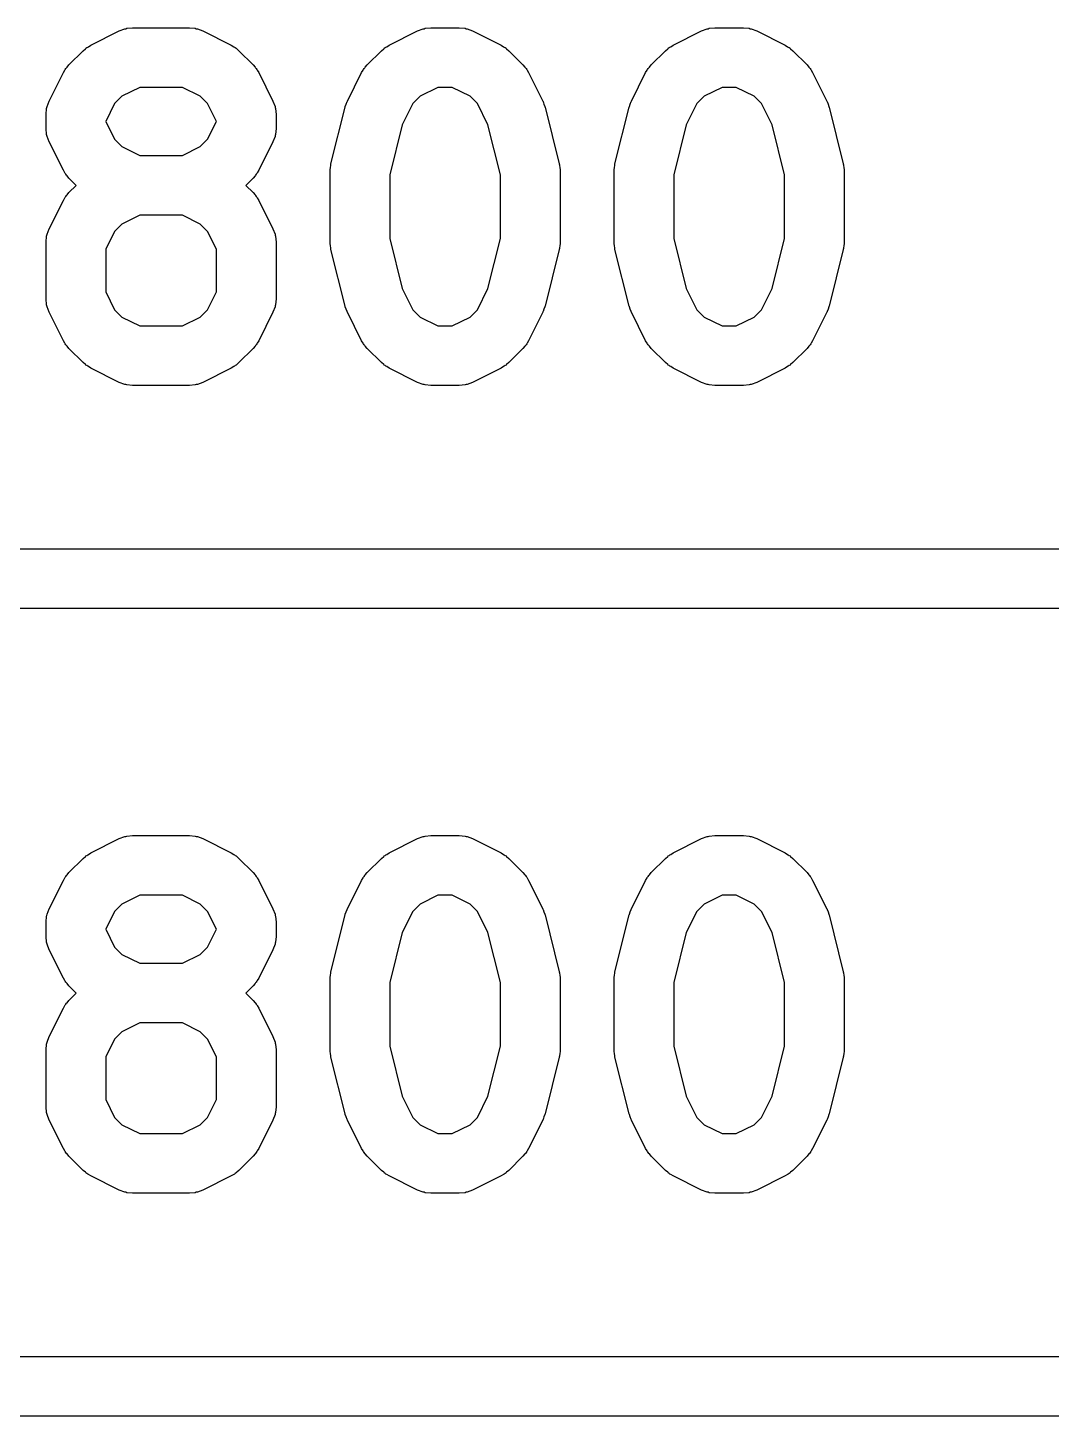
# Model space of a CAD drawing. Extents: x -4.37 to -2.89, y 5.38 to 7.37.
# Drawn here: x -3.8506 to -3.648, y 7.0941 to 7.3691 of the extents above; entities that cross this region are included whole.
import ezdxf

# ---------------------------------------------------------------- set-up
doc = ezdxf.new("R2010")
doc.units = 0
doc.header["$MEASUREMENT"] = 0
doc.layers.add('BLACK', color=7, linetype='CONTINUOUS')

msp = doc.modelspace()

# ---------------------------------------------------------------- linework, layer by layer
at = {"layer": 'BLACK', "linetype": 'CONTINUOUS'}
for p, q in [((-3.8381, 7.36569), (-3.83248, 7.3685)), ((-3.83248, 7.3685), (-3.8314, 7.36891)), ((-3.8314, 7.36891), (-3.83119, 7.36893)), ((-3.83119, 7.36893), (-3.83099, 7.36901)), ((-3.83099, 7.36901), (-3.82984, 7.36912)), ((-3.82984, 7.36912), (-3.81859, 7.36912)), ((-3.81859, 7.36912), (-3.81744, 7.36901)), ((-3.81744, 7.36901), (-3.81724, 7.36893)), ((-3.81724, 7.36893), (-3.81703, 7.36891)), ((-3.81703, 7.36891), (-3.81595, 7.3685)), ((-3.81595, 7.3685), (-3.81032, 7.36569)), ((-3.77905, 7.36569), (-3.77342, 7.3685)), ((-3.77342, 7.3685), (-3.77234, 7.36891)), ((-3.77234, 7.36891), (-3.77213, 7.36893)), ((-3.77213, 7.36893), (-3.77193, 7.36901)), ((-3.77193, 7.36901), (-3.77078, 7.36912)), ((-3.77078, 7.36912), (-3.76516, 7.36912)), ((-3.76516, 7.36912), (-3.76401, 7.36901)), ((-3.76401, 7.36901), (-3.76381, 7.36893)), ((-3.76381, 7.36893), (-3.7636, 7.36891)), ((-3.7636, 7.36891), (-3.76252, 7.3685)), ((-3.76252, 7.3685), (-3.75689, 7.36569)), ((-3.7228, 7.36569), (-3.71718, 7.3685)), ((-3.71718, 7.3685), (-3.7161, 7.36891)), ((-3.7161, 7.36891), (-3.71589, 7.36893)), ((-3.71589, 7.36893), (-3.71569, 7.36901)), ((-3.71569, 7.36901), (-3.71454, 7.36912)), ((-3.71454, 7.36912), (-3.70891, 7.36912)), ((-3.70891, 7.36912), (-3.70776, 7.36901)), ((-3.70776, 7.36901), (-3.70757, 7.36893)), ((-3.70757, 7.36893), (-3.70735, 7.36891)), ((-3.70735, 7.36891), (-3.70627, 7.3685)), ((-3.70627, 7.3685), (-3.70065, 7.36569)), ((-3.8389, 7.36518), (-3.83874, 7.36531)), ((-3.83874, 7.36531), (-3.8386, 7.36537)), ((-3.8386, 7.36537), (-3.8381, 7.36569)), ((-3.81032, 7.36569), (-3.80983, 7.36537)), ((-3.80983, 7.36537), (-3.80968, 7.36531)), ((-3.80968, 7.36531), (-3.80952, 7.36518)), ((-3.77985, 7.36518), (-3.77969, 7.36531)), ((-3.77969, 7.36531), (-3.77954, 7.36537)), ((-3.77954, 7.36537), (-3.77905, 7.36569)), ((-3.75689, 7.36569), (-3.7564, 7.36537)), ((-3.7564, 7.36537), (-3.75625, 7.36531)), ((-3.75625, 7.36531), (-3.75609, 7.36518)), ((-3.72361, 7.36518), (-3.72344, 7.36531)), ((-3.72344, 7.36531), (-3.7233, 7.36537)), ((-3.7233, 7.36537), (-3.7228, 7.36569)), ((-3.70065, 7.36569), (-3.70015, 7.36537)), ((-3.70015, 7.36537), (-3.70001, 7.36531)), ((-3.70001, 7.36531), (-3.69985, 7.36518)), ((-3.84245, 7.36177), (-3.83964, 7.36458)), ((-3.83964, 7.36458), (-3.83918, 7.36495)), ((-3.83918, 7.36495), (-3.83908, 7.36507)), ((-3.83908, 7.36507), (-3.8389, 7.36518)), ((-3.80952, 7.36518), (-3.80934, 7.36507)), ((-3.80934, 7.36507), (-3.80924, 7.36495)), ((-3.80924, 7.36495), (-3.80879, 7.36458)), ((-3.80879, 7.36458), (-3.80598, 7.36177)), ((-3.78339, 7.36177), (-3.78058, 7.36458)), ((-3.78058, 7.36458), (-3.78013, 7.36495)), ((-3.78013, 7.36495), (-3.78003, 7.36507)), ((-3.78003, 7.36507), (-3.77985, 7.36518)), ((-3.75609, 7.36518), (-3.75591, 7.36507)), ((-3.75591, 7.36507), (-3.75581, 7.36495)), ((-3.75581, 7.36495), (-3.75536, 7.36458)), ((-3.75536, 7.36458), (-3.75255, 7.36177)), ((-3.72715, 7.36177), (-3.72434, 7.36458)), ((-3.72434, 7.36458), (-3.72389, 7.36495)), ((-3.72389, 7.36495), (-3.72378, 7.36507)), ((-3.72378, 7.36507), (-3.72361, 7.36518)), ((-3.69985, 7.36518), (-3.69967, 7.36507)), ((-3.69967, 7.36507), (-3.69957, 7.36495)), ((-3.69957, 7.36495), (-3.69911, 7.36458)), ((-3.69911, 7.36458), (-3.6963, 7.36177)), ((-3.84637, 7.35461), (-3.84356, 7.36023)), ((-3.84356, 7.36023), (-3.84324, 7.36073)), ((-3.84324, 7.36073), (-3.84318, 7.36087)), ((-3.84318, 7.36087), (-3.84305, 7.36103)), ((-3.84305, 7.36103), (-3.84294, 7.36121)), ((-3.84294, 7.36121), (-3.84282, 7.36131)), ((-3.84282, 7.36131), (-3.84245, 7.36177)), ((-3.80598, 7.36177), (-3.8056, 7.36131)), ((-3.8056, 7.36131), (-3.80549, 7.36121)), ((-3.80549, 7.36121), (-3.80537, 7.36103)), ((-3.80537, 7.36103), (-3.80524, 7.36087)), ((-3.80524, 7.36087), (-3.80518, 7.36073)), ((-3.80518, 7.36073), (-3.80487, 7.36023)), ((-3.80487, 7.36023), (-3.80206, 7.35461)), ((-3.78731, 7.35461), (-3.7845, 7.36023)), ((-3.7845, 7.36023), (-3.78419, 7.36073)), ((-3.78419, 7.36073), (-3.78413, 7.36087)), ((-3.78413, 7.36087), (-3.784, 7.36103)), ((-3.784, 7.36103), (-3.78388, 7.36121)), ((-3.78388, 7.36121), (-3.78377, 7.36131)), ((-3.78377, 7.36131), (-3.78339, 7.36177)), ((-3.75255, 7.36177), (-3.75217, 7.36131)), ((-3.75217, 7.36131), (-3.75206, 7.36121)), ((-3.75206, 7.36121), (-3.75194, 7.36103)), ((-3.75194, 7.36103), (-3.75181, 7.36087)), ((-3.75181, 7.36087), (-3.75175, 7.36073)), ((-3.75175, 7.36073), (-3.75144, 7.36023)), ((-3.75144, 7.36023), (-3.74863, 7.35461)), ((-3.73107, 7.35461), (-3.72826, 7.36023)), ((-3.72826, 7.36023), (-3.72795, 7.36073)), ((-3.72795, 7.36073), (-3.72789, 7.36087)), ((-3.72789, 7.36087), (-3.72775, 7.36103)), ((-3.72775, 7.36103), (-3.72764, 7.36121)), ((-3.72764, 7.36121), (-3.72752, 7.36131)), ((-3.72752, 7.36131), (-3.72715, 7.36177)), ((-3.6963, 7.36177), (-3.69593, 7.36131)), ((-3.69593, 7.36131), (-3.69581, 7.36121)), ((-3.69581, 7.36121), (-3.6957, 7.36103)), ((-3.6957, 7.36103), (-3.69557, 7.36087)), ((-3.69557, 7.36087), (-3.69551, 7.36073)), ((-3.69551, 7.36073), (-3.6952, 7.36023)), ((-3.6952, 7.36023), (-3.69238, 7.35461)), ((-3.82844, 7.35731), (-3.83196, 7.35555)), ((-3.81998, 7.35731), (-3.82844, 7.35731)), ((-3.81646, 7.35555), (-3.81998, 7.35731)), ((-3.76939, 7.35731), (-3.77291, 7.35555)), ((-3.76655, 7.35731), (-3.76939, 7.35731)), ((-3.76303, 7.35555), (-3.76655, 7.35731)), ((-3.71314, 7.35731), (-3.71666, 7.35555)), ((-3.71031, 7.35731), (-3.71314, 7.35731)), ((-3.70679, 7.35555), (-3.71031, 7.35731)), ((-3.84678, 7.35353), (-3.84637, 7.35461)), ((-3.83196, 7.35555), (-3.83342, 7.35409)), ((-3.81501, 7.35409), (-3.81646, 7.35555)), ((-3.80206, 7.35461), (-3.80164, 7.35353)), ((-3.78754, 7.35401), (-3.78737, 7.35449)), ((-3.78737, 7.35449), (-3.78734, 7.35452)), ((-3.78734, 7.35452), (-3.78731, 7.35461)), ((-3.77291, 7.35555), (-3.77436, 7.35409)), ((-3.76157, 7.35409), (-3.76303, 7.35555)), ((-3.74863, 7.35461), (-3.74859, 7.35452)), ((-3.74859, 7.35452), (-3.74857, 7.35449)), ((-3.74857, 7.35449), (-3.7484, 7.35401)), ((-3.7313, 7.35401), (-3.73113, 7.35449)), ((-3.73113, 7.35449), (-3.7311, 7.35452)), ((-3.7311, 7.35452), (-3.73107, 7.35461)), ((-3.71666, 7.35555), (-3.71812, 7.35409)), ((-3.70533, 7.35409), (-3.70679, 7.35555)), ((-3.69238, 7.35461), (-3.69235, 7.35452)), ((-3.69235, 7.35452), (-3.69233, 7.35449)), ((-3.69233, 7.35449), (-3.69215, 7.35401)), ((-3.84699, 7.35197), (-3.84688, 7.35312)), ((-3.84699, 7.34915), (-3.84699, 7.35197)), ((-3.84688, 7.35312), (-3.8468, 7.35331)), ((-3.8468, 7.35331), (-3.84678, 7.35353)), ((-3.83342, 7.35409), (-3.83518, 7.35057)), ((-3.81325, 7.35057), (-3.81501, 7.35409)), ((-3.80164, 7.35353), (-3.80163, 7.35331)), ((-3.80163, 7.35331), (-3.80155, 7.35312)), ((-3.80155, 7.35312), (-3.80143, 7.35197)), ((-3.80143, 7.35197), (-3.80143, 7.34915)), ((-3.79057, 7.34215), (-3.78776, 7.3534)), ((-3.78776, 7.3534), (-3.78773, 7.35348)), ((-3.78773, 7.35353), (-3.78754, 7.35401)), ((-3.78773, 7.35348), (-3.78773, 7.35353)), ((-3.77436, 7.35409), (-3.77646, 7.34991)), ((-3.75948, 7.34991), (-3.76157, 7.35409)), ((-3.7484, 7.35401), (-3.74821, 7.35353)), ((-3.74821, 7.35353), (-3.74821, 7.35348)), ((-3.74821, 7.35348), (-3.74818, 7.3534)), ((-3.74818, 7.3534), (-3.74537, 7.34215)), ((-3.73433, 7.34215), (-3.73152, 7.3534)), ((-3.73152, 7.3534), (-3.73149, 7.35348)), ((-3.73149, 7.35348), (-3.73148, 7.35353)), ((-3.73148, 7.35353), (-3.7313, 7.35401)), ((-3.71812, 7.35409), (-3.72022, 7.34991)), ((-3.70324, 7.34991), (-3.70533, 7.35409)), ((-3.69215, 7.35401), (-3.69197, 7.35353)), ((-3.69197, 7.35353), (-3.69197, 7.35348)), ((-3.69197, 7.35348), (-3.69194, 7.3534)), ((-3.69194, 7.3534), (-3.68912, 7.34215)), ((-3.84688, 7.348), (-3.84699, 7.34915)), ((-3.83518, 7.35057), (-3.83518, 7.35055)), ((-3.83518, 7.35055), (-3.83342, 7.34703)), ((-3.81501, 7.34703), (-3.81325, 7.35055)), ((-3.81325, 7.35055), (-3.81325, 7.35057)), ((-3.80143, 7.34915), (-3.80155, 7.348)), ((-3.77646, 7.34991), (-3.77894, 7.33999)), ((-3.757, 7.33999), (-3.75948, 7.34991)), ((-3.72022, 7.34991), (-3.72269, 7.33999)), ((-3.70076, 7.33999), (-3.70324, 7.34991)), ((-3.8468, 7.34781), (-3.84688, 7.348)), ((-3.84678, 7.34759), (-3.8468, 7.34781)), ((-3.84637, 7.34651), (-3.84678, 7.34759)), ((-3.84356, 7.34089), (-3.84637, 7.34651)), ((-3.83342, 7.34703), (-3.83196, 7.34557)), ((-3.81646, 7.34557), (-3.81501, 7.34703)), ((-3.80206, 7.34651), (-3.80487, 7.34089)), ((-3.80164, 7.34759), (-3.80206, 7.34651)), ((-3.80163, 7.34781), (-3.80164, 7.34759)), ((-3.80155, 7.348), (-3.80163, 7.34781)), ((-3.83196, 7.34557), (-3.82844, 7.34381)), ((-3.82844, 7.34381), (-3.81998, 7.34381)), ((-3.81998, 7.34381), (-3.81646, 7.34557)), ((-3.84324, 7.34039), (-3.84356, 7.34089)), ((-3.80487, 7.34089), (-3.80518, 7.34039)), ((-3.79075, 7.34072), (-3.79073, 7.34092)), ((-3.79075, 7.32666), (-3.79075, 7.34072)), ((-3.79074, 7.34101), (-3.79068, 7.34144)), ((-3.79073, 7.34092), (-3.79074, 7.34101)), ((-3.79068, 7.34144), (-3.79063, 7.34187)), ((-3.79063, 7.34187), (-3.7906, 7.34195)), ((-3.7906, 7.34195), (-3.79057, 7.34215)), ((-3.74537, 7.34215), (-3.74534, 7.34195)), ((-3.74534, 7.34195), (-3.7453, 7.34187)), ((-3.7453, 7.34187), (-3.74526, 7.34144)), ((-3.74526, 7.34144), (-3.7452, 7.34101)), ((-3.7452, 7.34101), (-3.74521, 7.34092)), ((-3.74521, 7.34092), (-3.74519, 7.34072)), ((-3.74519, 7.34072), (-3.74519, 7.32666)), ((-3.73451, 7.34072), (-3.73449, 7.34092)), ((-3.73451, 7.32666), (-3.73451, 7.34072)), ((-3.7345, 7.34101), (-3.73443, 7.34144)), ((-3.73449, 7.34092), (-3.7345, 7.34101)), ((-3.73443, 7.34144), (-3.73439, 7.34187)), ((-3.73439, 7.34187), (-3.73436, 7.34195)), ((-3.73436, 7.34195), (-3.73433, 7.34215)), ((-3.68912, 7.34215), (-3.6891, 7.34195)), ((-3.6891, 7.34195), (-3.68906, 7.34187)), ((-3.68906, 7.34187), (-3.68902, 7.34144)), ((-3.68902, 7.34144), (-3.68896, 7.34101)), ((-3.68896, 7.34101), (-3.68897, 7.34092)), ((-3.68897, 7.34092), (-3.68895, 7.34072)), ((-3.68895, 7.34072), (-3.68895, 7.32666)), ((-3.84318, 7.34025), (-3.84324, 7.34039)), ((-3.84305, 7.34009), (-3.84318, 7.34025)), ((-3.84294, 7.33991), (-3.84305, 7.34009)), ((-3.84282, 7.33981), (-3.84294, 7.33991)), ((-3.84245, 7.33935), (-3.84282, 7.33981)), ((-3.841, 7.33791), (-3.84245, 7.33935)), ((-3.84245, 7.33646), (-3.841, 7.33791)), ((-3.80598, 7.33935), (-3.80742, 7.33791)), ((-3.80742, 7.33791), (-3.80598, 7.33646)), ((-3.8056, 7.33981), (-3.80598, 7.33935)), ((-3.80549, 7.33991), (-3.8056, 7.33981)), ((-3.80537, 7.34009), (-3.80549, 7.33991)), ((-3.80524, 7.34025), (-3.80537, 7.34009)), ((-3.80518, 7.34039), (-3.80524, 7.34025)), ((-3.77894, 7.33999), (-3.77894, 7.32738)), ((-3.757, 7.32738), (-3.757, 7.33999)), ((-3.72269, 7.33999), (-3.72269, 7.32738)), ((-3.70076, 7.32738), (-3.70076, 7.33999)), ((-3.84356, 7.33492), (-3.84324, 7.33542)), ((-3.84324, 7.33542), (-3.84318, 7.33556)), ((-3.84318, 7.33556), (-3.84305, 7.33572)), ((-3.84305, 7.33572), (-3.84294, 7.3359)), ((-3.84294, 7.3359), (-3.84282, 7.336)), ((-3.84282, 7.336), (-3.84245, 7.33646)), ((-3.80598, 7.33646), (-3.8056, 7.336)), ((-3.8056, 7.336), (-3.80549, 7.3359)), ((-3.80549, 7.3359), (-3.80537, 7.33573)), ((-3.80537, 7.33573), (-3.80524, 7.33556)), ((-3.80524, 7.33556), (-3.80518, 7.33542)), ((-3.80518, 7.33542), (-3.80487, 7.33492)), ((-3.84637, 7.3293), (-3.84356, 7.33492)), ((-3.80487, 7.33492), (-3.80206, 7.3293)), ((-3.83196, 7.33024), (-3.83342, 7.32878)), ((-3.82844, 7.332), (-3.83196, 7.33024)), ((-3.81998, 7.332), (-3.82844, 7.332)), ((-3.81646, 7.33024), (-3.81998, 7.332)), ((-3.81501, 7.32878), (-3.81646, 7.33024)), ((-3.84699, 7.32666), (-3.84688, 7.32781)), ((-3.84688, 7.32781), (-3.8468, 7.32801)), ((-3.8468, 7.32801), (-3.84678, 7.32822)), ((-3.84678, 7.32822), (-3.84637, 7.3293)), ((-3.83342, 7.32878), (-3.83518, 7.32526)), ((-3.81325, 7.32526), (-3.81501, 7.32878)), ((-3.80206, 7.3293), (-3.80164, 7.32822)), ((-3.80164, 7.32822), (-3.80163, 7.32801)), ((-3.80163, 7.32801), (-3.80155, 7.32781)), ((-3.80155, 7.32781), (-3.80143, 7.32666)), ((-3.77894, 7.32738), (-3.77646, 7.31747)), ((-3.75948, 7.31747), (-3.757, 7.32738)), ((-3.72269, 7.32738), (-3.72022, 7.31747)), ((-3.70324, 7.31747), (-3.70076, 7.32738)), ((-3.84699, 7.31541), (-3.84699, 7.32666)), ((-3.83518, 7.32526), (-3.83518, 7.3168)), ((-3.81325, 7.3168), (-3.81325, 7.32526)), ((-3.80143, 7.32666), (-3.80143, 7.31541)), ((-3.79073, 7.32646), (-3.79075, 7.32666)), ((-3.79074, 7.32637), (-3.79073, 7.32646)), ((-3.79068, 7.32594), (-3.79074, 7.32637)), ((-3.79063, 7.32551), (-3.79068, 7.32594)), ((-3.7906, 7.32542), (-3.79063, 7.32551)), ((-3.79057, 7.32523), (-3.7906, 7.32542)), ((-3.78776, 7.31398), (-3.79057, 7.32523)), ((-3.74537, 7.32523), (-3.74818, 7.31398)), ((-3.74534, 7.32542), (-3.74537, 7.32523)), ((-3.7453, 7.32551), (-3.74534, 7.32542)), ((-3.74526, 7.32594), (-3.7453, 7.32551)), ((-3.7452, 7.32637), (-3.74526, 7.32594)), ((-3.74519, 7.32666), (-3.74521, 7.32646)), ((-3.74521, 7.32646), (-3.7452, 7.32637)), ((-3.73449, 7.32646), (-3.73451, 7.32666)), ((-3.7345, 7.32637), (-3.73449, 7.32646)), ((-3.73443, 7.32594), (-3.7345, 7.32637)), ((-3.73439, 7.32551), (-3.73443, 7.32594)), ((-3.73436, 7.32542), (-3.73439, 7.32551)), ((-3.73433, 7.32523), (-3.73436, 7.32542)), ((-3.73152, 7.31398), (-3.73433, 7.32523)), ((-3.68912, 7.32523), (-3.69194, 7.31398)), ((-3.6891, 7.32542), (-3.68912, 7.32523)), ((-3.68906, 7.32551), (-3.6891, 7.32542)), ((-3.68902, 7.32594), (-3.68906, 7.32551)), ((-3.68896, 7.32637), (-3.68902, 7.32594)), ((-3.68895, 7.32666), (-3.68897, 7.32646)), ((-3.68897, 7.32646), (-3.68896, 7.32637)), ((-3.83518, 7.3168), (-3.83342, 7.31328)), ((-3.81501, 7.31328), (-3.81325, 7.3168)), ((-3.77646, 7.31747), (-3.77436, 7.31328)), ((-3.76157, 7.31328), (-3.75948, 7.31747)), ((-3.72022, 7.31747), (-3.71812, 7.31328)), ((-3.70533, 7.31328), (-3.70324, 7.31747)), ((-3.84688, 7.31426), (-3.84699, 7.31541)), ((-3.8468, 7.31406), (-3.84688, 7.31426)), ((-3.84678, 7.31385), (-3.8468, 7.31406)), ((-3.84637, 7.31277), (-3.84678, 7.31385)), ((-3.83342, 7.31328), (-3.83196, 7.31183)), ((-3.81646, 7.31183), (-3.81501, 7.31328)), ((-3.80164, 7.31385), (-3.80206, 7.31277)), ((-3.80163, 7.31406), (-3.80164, 7.31385)), ((-3.80155, 7.31426), (-3.80163, 7.31406)), ((-3.80143, 7.31541), (-3.80155, 7.31426)), ((-3.78773, 7.31389), (-3.78776, 7.31398)), ((-3.78773, 7.31385), (-3.78773, 7.31389)), ((-3.78754, 7.31337), (-3.78773, 7.31385)), ((-3.78737, 7.31289), (-3.78754, 7.31337)), ((-3.77436, 7.31328), (-3.77291, 7.31183)), ((-3.76303, 7.31183), (-3.76157, 7.31328)), ((-3.7484, 7.31337), (-3.74857, 7.31289)), ((-3.74821, 7.31385), (-3.7484, 7.31337)), ((-3.74818, 7.31398), (-3.74821, 7.31389)), ((-3.74821, 7.31389), (-3.74821, 7.31385)), ((-3.73149, 7.31389), (-3.73152, 7.31398)), ((-3.73148, 7.31385), (-3.73149, 7.31389)), ((-3.7313, 7.31337), (-3.73148, 7.31385)), ((-3.73113, 7.31289), (-3.7313, 7.31337)), ((-3.71812, 7.31328), (-3.71666, 7.31183)), ((-3.70679, 7.31183), (-3.70533, 7.31328)), ((-3.69215, 7.31337), (-3.69233, 7.31289)), ((-3.69197, 7.31385), (-3.69215, 7.31337)), ((-3.69194, 7.31398), (-3.69197, 7.31389)), ((-3.69197, 7.31389), (-3.69197, 7.31385)), ((-3.84356, 7.30714), (-3.84637, 7.31277)), ((-3.83196, 7.31183), (-3.82844, 7.31007)), ((-3.81998, 7.31007), (-3.81646, 7.31183)), ((-3.80206, 7.31277), (-3.80487, 7.30714)), ((-3.78734, 7.31285), (-3.78737, 7.31289)), ((-3.78731, 7.31277), (-3.78734, 7.31285)), ((-3.7845, 7.30714), (-3.78731, 7.31277)), ((-3.77291, 7.31183), (-3.76939, 7.31007)), ((-3.76655, 7.31007), (-3.76303, 7.31183)), ((-3.74863, 7.31277), (-3.75144, 7.30714)), ((-3.74859, 7.31285), (-3.74863, 7.31277)), ((-3.74857, 7.31289), (-3.74859, 7.31285)), ((-3.7311, 7.31285), (-3.73113, 7.31289)), ((-3.73107, 7.31277), (-3.7311, 7.31285)), ((-3.72826, 7.30714), (-3.73107, 7.31277)), ((-3.71666, 7.31183), (-3.71314, 7.31007)), ((-3.71031, 7.31007), (-3.70679, 7.31183)), ((-3.69238, 7.31277), (-3.6952, 7.30714)), ((-3.69235, 7.31285), (-3.69238, 7.31277)), ((-3.69233, 7.31289), (-3.69235, 7.31285)), ((-3.82844, 7.31007), (-3.81998, 7.31007)), ((-3.76939, 7.31007), (-3.76655, 7.31007)), ((-3.71314, 7.31007), (-3.71031, 7.31007)), ((-3.84324, 7.30665), (-3.84356, 7.30714)), ((-3.84318, 7.3065), (-3.84324, 7.30665)), ((-3.84305, 7.30634), (-3.84318, 7.3065)), ((-3.84294, 7.30616), (-3.84305, 7.30634)), ((-3.84282, 7.30606), (-3.84294, 7.30616)), ((-3.84245, 7.30561), (-3.84282, 7.30606)), ((-3.83964, 7.3028), (-3.84245, 7.30561)), ((-3.80598, 7.30561), (-3.80879, 7.3028)), ((-3.8056, 7.30606), (-3.80598, 7.30561)), ((-3.80549, 7.30616), (-3.8056, 7.30606)), ((-3.80537, 7.30634), (-3.80549, 7.30616)), ((-3.80524, 7.3065), (-3.80537, 7.30634)), ((-3.80518, 7.30665), (-3.80524, 7.3065)), ((-3.80487, 7.30714), (-3.80518, 7.30665)), ((-3.78419, 7.30665), (-3.7845, 7.30714)), ((-3.78413, 7.3065), (-3.78419, 7.30665)), ((-3.784, 7.30634), (-3.78413, 7.3065)), ((-3.78388, 7.30616), (-3.784, 7.30634)), ((-3.78377, 7.30606), (-3.78388, 7.30616)), ((-3.78339, 7.30561), (-3.78377, 7.30606)), ((-3.78058, 7.3028), (-3.78339, 7.30561)), ((-3.75255, 7.30561), (-3.75536, 7.3028)), ((-3.75217, 7.30606), (-3.75255, 7.30561)), ((-3.75206, 7.30616), (-3.75217, 7.30606)), ((-3.75194, 7.30634), (-3.75206, 7.30616)), ((-3.75181, 7.3065), (-3.75194, 7.30634)), ((-3.75175, 7.30665), (-3.75181, 7.3065)), ((-3.75144, 7.30714), (-3.75175, 7.30665)), ((-3.72795, 7.30665), (-3.72826, 7.30714)), ((-3.72789, 7.3065), (-3.72795, 7.30665)), ((-3.72775, 7.30634), (-3.72789, 7.3065)), ((-3.72764, 7.30616), (-3.72775, 7.30634)), ((-3.72752, 7.30606), (-3.72764, 7.30616)), ((-3.72715, 7.30561), (-3.72752, 7.30606)), ((-3.72434, 7.3028), (-3.72715, 7.30561)), ((-3.6963, 7.30561), (-3.69911, 7.3028)), ((-3.69593, 7.30606), (-3.6963, 7.30561)), ((-3.69581, 7.30616), (-3.69593, 7.30606)), ((-3.6957, 7.30634), (-3.69581, 7.30616)), ((-3.69557, 7.3065), (-3.6957, 7.30634)), ((-3.69551, 7.30665), (-3.69557, 7.3065)), ((-3.6952, 7.30714), (-3.69551, 7.30665)), ((-3.83918, 7.30242), (-3.83964, 7.3028)), ((-3.83908, 7.30231), (-3.83918, 7.30242)), ((-3.8389, 7.3022), (-3.83908, 7.30231)), ((-3.83874, 7.30206), (-3.8389, 7.3022)), ((-3.8386, 7.302), (-3.83874, 7.30206)), ((-3.8381, 7.30169), (-3.8386, 7.302)), ((-3.80983, 7.302), (-3.81032, 7.30169)), ((-3.80968, 7.30206), (-3.80983, 7.302)), ((-3.80952, 7.3022), (-3.80968, 7.30206)), ((-3.80934, 7.30231), (-3.80952, 7.3022)), ((-3.80924, 7.30242), (-3.80934, 7.30231)), ((-3.80879, 7.3028), (-3.80924, 7.30242)), ((-3.78013, 7.30242), (-3.78058, 7.3028)), ((-3.78003, 7.30231), (-3.78013, 7.30242)), ((-3.77985, 7.3022), (-3.78003, 7.30231)), ((-3.77969, 7.30206), (-3.77985, 7.3022)), ((-3.77954, 7.302), (-3.77969, 7.30206)), ((-3.77905, 7.30169), (-3.77954, 7.302)), ((-3.7564, 7.302), (-3.75689, 7.30169)), ((-3.75625, 7.30206), (-3.7564, 7.302)), ((-3.75609, 7.3022), (-3.75625, 7.30206)), ((-3.75591, 7.30231), (-3.75609, 7.3022)), ((-3.75581, 7.30242), (-3.75591, 7.30231)), ((-3.75536, 7.3028), (-3.75581, 7.30242)), ((-3.72389, 7.30242), (-3.72434, 7.3028)), ((-3.72378, 7.30231), (-3.72389, 7.30242)), ((-3.72361, 7.3022), (-3.72378, 7.30231)), ((-3.72344, 7.30206), (-3.72361, 7.3022)), ((-3.7233, 7.302), (-3.72344, 7.30206)), ((-3.7228, 7.30169), (-3.7233, 7.302)), ((-3.70015, 7.302), (-3.70065, 7.30169)), ((-3.70001, 7.30206), (-3.70015, 7.302)), ((-3.69985, 7.3022), (-3.70001, 7.30206)), ((-3.69967, 7.30231), (-3.69985, 7.3022)), ((-3.69957, 7.30242), (-3.69967, 7.30231)), ((-3.69911, 7.3028), (-3.69957, 7.30242)), ((-3.83248, 7.29888), (-3.8381, 7.30169)), ((-3.81032, 7.30169), (-3.81595, 7.29888)), ((-3.77342, 7.29888), (-3.77905, 7.30169)), ((-3.75689, 7.30169), (-3.76252, 7.29888)), ((-3.71718, 7.29888), (-3.7228, 7.30169)), ((-3.70065, 7.30169), (-3.70627, 7.29888)), ((-3.8314, 7.29846), (-3.83248, 7.29888)), ((-3.83119, 7.29845), (-3.8314, 7.29846)), ((-3.83099, 7.29837), (-3.83119, 7.29845)), ((-3.82984, 7.29825), (-3.83099, 7.29837)), ((-3.81859, 7.29825), (-3.82984, 7.29825)), ((-3.81744, 7.29837), (-3.81859, 7.29825)), ((-3.81724, 7.29845), (-3.81744, 7.29837)), ((-3.81703, 7.29846), (-3.81724, 7.29845)), ((-3.81595, 7.29888), (-3.81703, 7.29846)), ((-3.77234, 7.29846), (-3.77342, 7.29888)), ((-3.77213, 7.29845), (-3.77234, 7.29846)), ((-3.77193, 7.29837), (-3.77213, 7.29845)), ((-3.77078, 7.29825), (-3.77193, 7.29837)), ((-3.76516, 7.29825), (-3.77078, 7.29825)), ((-3.76401, 7.29837), (-3.76516, 7.29825)), ((-3.76381, 7.29845), (-3.76401, 7.29837)), ((-3.7636, 7.29846), (-3.76381, 7.29845)), ((-3.76252, 7.29888), (-3.7636, 7.29846)), ((-3.7161, 7.29846), (-3.71718, 7.29888)), ((-3.71589, 7.29845), (-3.7161, 7.29846)), ((-3.71569, 7.29837), (-3.71589, 7.29845)), ((-3.71454, 7.29825), (-3.71569, 7.29837)), ((-3.70891, 7.29825), (-3.71454, 7.29825)), ((-3.70776, 7.29837), (-3.70891, 7.29825)), ((-3.70757, 7.29845), (-3.70776, 7.29837)), ((-3.70735, 7.29846), (-3.70757, 7.29845)), ((-3.70627, 7.29888), (-3.70735, 7.29846)), ((-4.34087, 7.26591), (-3.20913, 7.26591)), ((-3.20913, 7.25409), (-4.34087, 7.25409)), ((-3.8381, 7.20569), (-3.83248, 7.2085)), ((-3.83248, 7.2085), (-3.8314, 7.20891)), ((-3.8314, 7.20891), (-3.83119, 7.20893)), ((-3.83119, 7.20893), (-3.83099, 7.20901)), ((-3.83099, 7.20901), (-3.82984, 7.20912)), ((-3.82984, 7.20912), (-3.81859, 7.20912)), ((-3.81859, 7.20912), (-3.81744, 7.20901)), ((-3.81744, 7.20901), (-3.81724, 7.20893)), ((-3.81724, 7.20893), (-3.81703, 7.20891)), ((-3.81703, 7.20891), (-3.81595, 7.2085)), ((-3.81595, 7.2085), (-3.81032, 7.20569)), ((-3.77905, 7.20569), (-3.77342, 7.2085)), ((-3.77342, 7.2085), (-3.77234, 7.20891)), ((-3.77234, 7.20891), (-3.77213, 7.20893)), ((-3.77213, 7.20893), (-3.77193, 7.20901)), ((-3.77193, 7.20901), (-3.77078, 7.20912)), ((-3.77078, 7.20912), (-3.76516, 7.20912)), ((-3.76516, 7.20912), (-3.76401, 7.20901)), ((-3.76401, 7.20901), (-3.76381, 7.20893)), ((-3.76381, 7.20893), (-3.7636, 7.20891)), ((-3.7636, 7.20891), (-3.76252, 7.2085)), ((-3.76252, 7.2085), (-3.75689, 7.20569)), ((-3.7228, 7.20569), (-3.71718, 7.2085)), ((-3.71718, 7.2085), (-3.7161, 7.20891)), ((-3.7161, 7.20891), (-3.71589, 7.20893)), ((-3.71589, 7.20893), (-3.71569, 7.20901)), ((-3.71569, 7.20901), (-3.71454, 7.20912)), ((-3.71454, 7.20912), (-3.70891, 7.20912)), ((-3.70891, 7.20912), (-3.70776, 7.20901)), ((-3.70776, 7.20901), (-3.70757, 7.20893)), ((-3.70757, 7.20893), (-3.70735, 7.20891)), ((-3.70735, 7.20891), (-3.70627, 7.2085)), ((-3.70627, 7.2085), (-3.70065, 7.20569)), ((-3.84245, 7.20177), (-3.83964, 7.20458)), ((-3.83964, 7.20458), (-3.83918, 7.20495)), ((-3.83918, 7.20495), (-3.83908, 7.20507)), ((-3.83908, 7.20507), (-3.8389, 7.20518)), ((-3.8389, 7.20518), (-3.83874, 7.20531)), ((-3.83874, 7.20531), (-3.8386, 7.20537)), ((-3.8386, 7.20537), (-3.8381, 7.20569)), ((-3.81032, 7.20569), (-3.80983, 7.20537)), ((-3.80983, 7.20537), (-3.80968, 7.20531)), ((-3.80968, 7.20531), (-3.80952, 7.20518)), ((-3.80952, 7.20518), (-3.80934, 7.20507)), ((-3.80934, 7.20507), (-3.80924, 7.20495)), ((-3.80924, 7.20495), (-3.80879, 7.20458)), ((-3.80879, 7.20458), (-3.80598, 7.20177)), ((-3.78339, 7.20177), (-3.78058, 7.20458)), ((-3.78058, 7.20458), (-3.78013, 7.20495)), ((-3.78013, 7.20495), (-3.78003, 7.20507)), ((-3.78003, 7.20507), (-3.77985, 7.20518)), ((-3.77985, 7.20518), (-3.77969, 7.20531)), ((-3.77969, 7.20531), (-3.77954, 7.20537)), ((-3.77954, 7.20537), (-3.77905, 7.20569)), ((-3.75689, 7.20569), (-3.7564, 7.20537)), ((-3.7564, 7.20537), (-3.75625, 7.20531)), ((-3.75625, 7.20531), (-3.75609, 7.20518)), ((-3.75609, 7.20518), (-3.75591, 7.20507)), ((-3.75591, 7.20507), (-3.75581, 7.20495)), ((-3.75581, 7.20495), (-3.75536, 7.20458)), ((-3.75536, 7.20458), (-3.75255, 7.20177)), ((-3.72715, 7.20177), (-3.72434, 7.20458)), ((-3.72434, 7.20458), (-3.72389, 7.20495)), ((-3.72389, 7.20495), (-3.72378, 7.20507)), ((-3.72378, 7.20507), (-3.72361, 7.20518)), ((-3.72361, 7.20518), (-3.72344, 7.20531)), ((-3.72344, 7.20531), (-3.7233, 7.20537)), ((-3.7233, 7.20537), (-3.7228, 7.20569)), ((-3.70065, 7.20569), (-3.70015, 7.20537)), ((-3.70015, 7.20537), (-3.70001, 7.20531)), ((-3.70001, 7.20531), (-3.69985, 7.20518)), ((-3.69985, 7.20518), (-3.69967, 7.20507)), ((-3.69967, 7.20507), (-3.69957, 7.20495)), ((-3.69957, 7.20495), (-3.69911, 7.20458)), ((-3.69911, 7.20458), (-3.6963, 7.20177)), ((-3.84637, 7.19461), (-3.84356, 7.20023)), ((-3.84356, 7.20023), (-3.84324, 7.20073)), ((-3.84324, 7.20073), (-3.84318, 7.20087)), ((-3.84318, 7.20087), (-3.84305, 7.20103)), ((-3.84305, 7.20103), (-3.84294, 7.20121)), ((-3.84294, 7.20121), (-3.84282, 7.20131)), ((-3.84282, 7.20131), (-3.84245, 7.20177)), ((-3.80598, 7.20177), (-3.8056, 7.20131)), ((-3.8056, 7.20131), (-3.80549, 7.20121)), ((-3.80549, 7.20121), (-3.80537, 7.20103)), ((-3.80537, 7.20103), (-3.80524, 7.20087)), ((-3.80524, 7.20087), (-3.80518, 7.20073)), ((-3.80518, 7.20073), (-3.80487, 7.20023)), ((-3.80487, 7.20023), (-3.80206, 7.19461)), ((-3.78731, 7.19461), (-3.7845, 7.20023)), ((-3.7845, 7.20023), (-3.78419, 7.20073)), ((-3.78419, 7.20073), (-3.78413, 7.20087)), ((-3.78413, 7.20087), (-3.784, 7.20103)), ((-3.784, 7.20103), (-3.78388, 7.20121)), ((-3.78388, 7.20121), (-3.78377, 7.20131)), ((-3.78377, 7.20131), (-3.78339, 7.20177)), ((-3.75255, 7.20177), (-3.75217, 7.20131)), ((-3.75217, 7.20131), (-3.75206, 7.20121)), ((-3.75206, 7.20121), (-3.75194, 7.20103)), ((-3.75194, 7.20103), (-3.75181, 7.20087)), ((-3.75181, 7.20087), (-3.75175, 7.20073)), ((-3.75175, 7.20073), (-3.75144, 7.20023)), ((-3.75144, 7.20023), (-3.74863, 7.19461)), ((-3.73107, 7.19461), (-3.72826, 7.20023)), ((-3.72826, 7.20023), (-3.72795, 7.20073)), ((-3.72795, 7.20073), (-3.72789, 7.20087)), ((-3.72789, 7.20087), (-3.72775, 7.20103)), ((-3.72775, 7.20103), (-3.72764, 7.20121)), ((-3.72764, 7.20121), (-3.72752, 7.20131)), ((-3.72752, 7.20131), (-3.72715, 7.20177)), ((-3.6963, 7.20177), (-3.69593, 7.20131)), ((-3.69593, 7.20131), (-3.69581, 7.20121)), ((-3.69581, 7.20121), (-3.6957, 7.20103)), ((-3.6957, 7.20103), (-3.69557, 7.20087)), ((-3.69557, 7.20087), (-3.69551, 7.20073)), ((-3.69551, 7.20073), (-3.6952, 7.20023)), ((-3.6952, 7.20023), (-3.69238, 7.19461)), ((-3.83196, 7.19555), (-3.83342, 7.19409)), ((-3.82844, 7.19731), (-3.83196, 7.19555)), ((-3.81998, 7.19731), (-3.82844, 7.19731)), ((-3.81646, 7.19555), (-3.81998, 7.19731)), ((-3.81501, 7.19409), (-3.81646, 7.19555)), ((-3.77291, 7.19555), (-3.77436, 7.19409)), ((-3.76939, 7.19731), (-3.77291, 7.19555)), ((-3.76655, 7.19731), (-3.76939, 7.19731)), ((-3.76303, 7.19555), (-3.76655, 7.19731)), ((-3.76157, 7.19409), (-3.76303, 7.19555)), ((-3.71666, 7.19555), (-3.71812, 7.19409)), ((-3.71314, 7.19731), (-3.71666, 7.19555)), ((-3.71031, 7.19731), (-3.71314, 7.19731)), ((-3.70679, 7.19555), (-3.71031, 7.19731)), ((-3.70533, 7.19409), (-3.70679, 7.19555)), ((-3.84699, 7.19197), (-3.84688, 7.19312)), ((-3.84699, 7.18915), (-3.84699, 7.19197)), ((-3.84688, 7.19312), (-3.8468, 7.19331)), ((-3.8468, 7.19331), (-3.84678, 7.19353)), ((-3.84678, 7.19353), (-3.84637, 7.19461)), ((-3.83342, 7.19409), (-3.83518, 7.19057)), ((-3.81325, 7.19057), (-3.81501, 7.19409)), ((-3.80206, 7.19461), (-3.80164, 7.19353)), ((-3.80164, 7.19353), (-3.80163, 7.19331)), ((-3.80163, 7.19331), (-3.80155, 7.19312)), ((-3.80155, 7.19312), (-3.80143, 7.19197)), ((-3.80143, 7.19197), (-3.80143, 7.18915)), ((-3.79057, 7.18215), (-3.78776, 7.1934)), ((-3.78776, 7.1934), (-3.78773, 7.19348)), ((-3.78773, 7.19353), (-3.78754, 7.19401)), ((-3.78773, 7.19348), (-3.78773, 7.19353)), ((-3.78754, 7.19401), (-3.78737, 7.19449)), ((-3.78737, 7.19449), (-3.78734, 7.19452)), ((-3.78734, 7.19452), (-3.78731, 7.19461)), ((-3.77436, 7.19409), (-3.77646, 7.18991)), ((-3.75948, 7.18991), (-3.76157, 7.19409)), ((-3.74863, 7.19461), (-3.74859, 7.19452)), ((-3.74859, 7.19452), (-3.74857, 7.19449)), ((-3.74857, 7.19449), (-3.7484, 7.19401)), ((-3.7484, 7.19401), (-3.74821, 7.19353)), ((-3.74821, 7.19353), (-3.74821, 7.19348)), ((-3.74821, 7.19348), (-3.74818, 7.1934)), ((-3.74818, 7.1934), (-3.74537, 7.18215)), ((-3.73433, 7.18215), (-3.73152, 7.1934)), ((-3.73152, 7.1934), (-3.73149, 7.19348)), ((-3.73149, 7.19348), (-3.73148, 7.19353)), ((-3.73148, 7.19353), (-3.7313, 7.19401)), ((-3.7313, 7.19401), (-3.73113, 7.19449)), ((-3.73113, 7.19449), (-3.7311, 7.19452)), ((-3.7311, 7.19452), (-3.73107, 7.19461)), ((-3.71812, 7.19409), (-3.72022, 7.18991)), ((-3.70324, 7.18991), (-3.70533, 7.19409)), ((-3.69238, 7.19461), (-3.69235, 7.19452)), ((-3.69235, 7.19452), (-3.69233, 7.19449)), ((-3.69233, 7.19449), (-3.69215, 7.19401)), ((-3.69215, 7.19401), (-3.69197, 7.19353)), ((-3.69197, 7.19353), (-3.69197, 7.19348)), ((-3.69197, 7.19348), (-3.69194, 7.1934)), ((-3.69194, 7.1934), (-3.68912, 7.18215)), ((-3.83518, 7.19057), (-3.83518, 7.19055)), ((-3.83518, 7.19055), (-3.83342, 7.18703)), ((-3.81501, 7.18703), (-3.81325, 7.19055)), ((-3.81325, 7.19055), (-3.81325, 7.19057)), ((-3.77646, 7.18991), (-3.77894, 7.17999)), ((-3.757, 7.17999), (-3.75948, 7.18991)), ((-3.72022, 7.18991), (-3.72269, 7.17999)), ((-3.70076, 7.17999), (-3.70324, 7.18991)), ((-3.84688, 7.188), (-3.84699, 7.18915)), ((-3.8468, 7.18781), (-3.84688, 7.188)), ((-3.84678, 7.18759), (-3.8468, 7.18781)), ((-3.84637, 7.18651), (-3.84678, 7.18759)), ((-3.84356, 7.18089), (-3.84637, 7.18651)), ((-3.83342, 7.18703), (-3.83196, 7.18557)), ((-3.81646, 7.18557), (-3.81501, 7.18703)), ((-3.80206, 7.18651), (-3.80487, 7.18089)), ((-3.80164, 7.18759), (-3.80206, 7.18651)), ((-3.80163, 7.18781), (-3.80164, 7.18759)), ((-3.80155, 7.188), (-3.80163, 7.18781)), ((-3.80143, 7.18915), (-3.80155, 7.188)), ((-3.83196, 7.18557), (-3.82844, 7.18381)), ((-3.82844, 7.18381), (-3.81998, 7.18381)), ((-3.81998, 7.18381), (-3.81646, 7.18557)), ((-3.79074, 7.18101), (-3.79068, 7.18144)), ((-3.79073, 7.18092), (-3.79074, 7.18101)), ((-3.79068, 7.18144), (-3.79063, 7.18187)), ((-3.79063, 7.18187), (-3.7906, 7.18195)), ((-3.7906, 7.18195), (-3.79057, 7.18215)), ((-3.74537, 7.18215), (-3.74534, 7.18195)), ((-3.74534, 7.18195), (-3.7453, 7.18187)), ((-3.7453, 7.18187), (-3.74526, 7.18144)), ((-3.74526, 7.18144), (-3.7452, 7.18101)), ((-3.7452, 7.18101), (-3.74521, 7.18092)), ((-3.7345, 7.18101), (-3.73443, 7.18144)), ((-3.73449, 7.18092), (-3.7345, 7.18101)), ((-3.73443, 7.18144), (-3.73439, 7.18187)), ((-3.73439, 7.18187), (-3.73436, 7.18195)), ((-3.73436, 7.18195), (-3.73433, 7.18215)), ((-3.68912, 7.18215), (-3.6891, 7.18195)), ((-3.6891, 7.18195), (-3.68906, 7.18187)), ((-3.68906, 7.18187), (-3.68902, 7.18144)), ((-3.68902, 7.18144), (-3.68896, 7.18101)), ((-3.68896, 7.18101), (-3.68897, 7.18092)), ((-3.84324, 7.18039), (-3.84356, 7.18089)), ((-3.84318, 7.18025), (-3.84324, 7.18039)), ((-3.84305, 7.18009), (-3.84318, 7.18025)), ((-3.84294, 7.17991), (-3.84305, 7.18009)), ((-3.84282, 7.17981), (-3.84294, 7.17991)), ((-3.84245, 7.17935), (-3.84282, 7.17981)), ((-3.841, 7.17791), (-3.84245, 7.17935)), ((-3.80598, 7.17935), (-3.80742, 7.17791)), ((-3.8056, 7.17981), (-3.80598, 7.17935)), ((-3.80549, 7.17991), (-3.8056, 7.17981)), ((-3.80537, 7.18009), (-3.80549, 7.17991)), ((-3.80524, 7.18025), (-3.80537, 7.18009)), ((-3.80518, 7.18039), (-3.80524, 7.18025)), ((-3.80487, 7.18089), (-3.80518, 7.18039)), ((-3.79075, 7.18072), (-3.79073, 7.18092)), ((-3.79075, 7.16666), (-3.79075, 7.18072)), ((-3.77894, 7.17999), (-3.77894, 7.16738)), ((-3.757, 7.16738), (-3.757, 7.17999)), ((-3.74521, 7.18092), (-3.74519, 7.18072)), ((-3.74519, 7.18072), (-3.74519, 7.16666)), ((-3.73451, 7.18072), (-3.73449, 7.18092)), ((-3.73451, 7.16666), (-3.73451, 7.18072)), ((-3.72269, 7.17999), (-3.72269, 7.16738)), ((-3.70076, 7.16738), (-3.70076, 7.17999)), ((-3.68897, 7.18092), (-3.68895, 7.18072)), ((-3.68895, 7.18072), (-3.68895, 7.16666)), ((-3.84324, 7.17542), (-3.84318, 7.17556)), ((-3.84318, 7.17556), (-3.84305, 7.17572)), ((-3.84305, 7.17572), (-3.84294, 7.1759)), ((-3.84294, 7.1759), (-3.84282, 7.176)), ((-3.84282, 7.176), (-3.84245, 7.17646)), ((-3.84245, 7.17646), (-3.841, 7.17791)), ((-3.80742, 7.17791), (-3.80598, 7.17646)), ((-3.80598, 7.17646), (-3.8056, 7.176)), ((-3.8056, 7.176), (-3.80549, 7.1759)), ((-3.80549, 7.1759), (-3.80537, 7.17572)), ((-3.80537, 7.17572), (-3.80524, 7.17556)), ((-3.80524, 7.17556), (-3.80518, 7.17542)), ((-3.84637, 7.1693), (-3.84356, 7.17492)), ((-3.84356, 7.17492), (-3.84324, 7.17542)), ((-3.80518, 7.17542), (-3.80487, 7.17492)), ((-3.80487, 7.17492), (-3.80206, 7.1693)), ((-3.83196, 7.17024), (-3.83342, 7.16878)), ((-3.82844, 7.172), (-3.83196, 7.17024)), ((-3.81998, 7.172), (-3.82844, 7.172)), ((-3.81646, 7.17024), (-3.81998, 7.172)), ((-3.81501, 7.16878), (-3.81646, 7.17024)), ((-3.84699, 7.16666), (-3.84688, 7.16781)), ((-3.84688, 7.16781), (-3.8468, 7.16801)), ((-3.8468, 7.16801), (-3.84678, 7.16822)), ((-3.84678, 7.16822), (-3.84637, 7.1693)), ((-3.83342, 7.16878), (-3.83518, 7.16526)), ((-3.81325, 7.16526), (-3.81501, 7.16878)), ((-3.80206, 7.1693), (-3.80164, 7.16822)), ((-3.80164, 7.16822), (-3.80163, 7.16801)), ((-3.80163, 7.16801), (-3.80155, 7.16781)), ((-3.80155, 7.16781), (-3.80143, 7.16666)), ((-3.77894, 7.16738), (-3.77646, 7.15747)), ((-3.75948, 7.15747), (-3.757, 7.16738)), ((-3.72269, 7.16738), (-3.72022, 7.15747)), ((-3.70324, 7.15747), (-3.70076, 7.16738)), ((-3.84699, 7.15541), (-3.84699, 7.16666)), ((-3.83518, 7.16526), (-3.83518, 7.1568)), ((-3.81325, 7.1568), (-3.81325, 7.16526)), ((-3.80143, 7.16666), (-3.80143, 7.15541)), ((-3.79073, 7.16646), (-3.79075, 7.16666)), ((-3.79074, 7.16637), (-3.79073, 7.16646)), ((-3.79068, 7.16594), (-3.79074, 7.16637)), ((-3.79063, 7.16551), (-3.79068, 7.16594)), ((-3.7906, 7.16542), (-3.79063, 7.16551)), ((-3.79057, 7.16523), (-3.7906, 7.16542)), ((-3.78776, 7.15398), (-3.79057, 7.16523)), ((-3.74537, 7.16523), (-3.74818, 7.15398)), ((-3.74534, 7.16542), (-3.74537, 7.16523)), ((-3.7453, 7.16551), (-3.74534, 7.16542)), ((-3.74526, 7.16594), (-3.7453, 7.16551)), ((-3.7452, 7.16637), (-3.74526, 7.16594)), ((-3.74519, 7.16666), (-3.74521, 7.16646)), ((-3.74521, 7.16646), (-3.7452, 7.16637)), ((-3.73449, 7.16646), (-3.73451, 7.16666)), ((-3.7345, 7.16637), (-3.73449, 7.16646)), ((-3.73443, 7.16594), (-3.7345, 7.16637)), ((-3.73439, 7.16551), (-3.73443, 7.16594)), ((-3.73436, 7.16542), (-3.73439, 7.16551)), ((-3.73433, 7.16523), (-3.73436, 7.16542)), ((-3.73152, 7.15398), (-3.73433, 7.16523)), ((-3.68912, 7.16523), (-3.69194, 7.15398)), ((-3.6891, 7.16542), (-3.68912, 7.16523)), ((-3.68906, 7.16551), (-3.6891, 7.16542)), ((-3.68902, 7.16594), (-3.68906, 7.16551)), ((-3.68896, 7.16637), (-3.68902, 7.16594)), ((-3.68895, 7.16666), (-3.68897, 7.16646)), ((-3.68897, 7.16646), (-3.68896, 7.16637)), ((-3.83518, 7.1568), (-3.83342, 7.15328)), ((-3.81501, 7.15328), (-3.81325, 7.1568)), ((-3.77646, 7.15747), (-3.77436, 7.15328)), ((-3.76157, 7.15328), (-3.75948, 7.15747)), ((-3.72022, 7.15747), (-3.71812, 7.15328)), ((-3.70533, 7.15328), (-3.70324, 7.15747)), ((-3.84688, 7.15426), (-3.84699, 7.15541)), ((-3.8468, 7.15406), (-3.84688, 7.15426)), ((-3.84678, 7.15385), (-3.8468, 7.15406)), ((-3.84637, 7.15277), (-3.84678, 7.15385)), ((-3.80164, 7.15385), (-3.80206, 7.15277)), ((-3.80163, 7.15406), (-3.80164, 7.15385)), ((-3.80155, 7.15426), (-3.80163, 7.15406)), ((-3.80143, 7.15541), (-3.80155, 7.15426)), ((-3.78773, 7.15389), (-3.78776, 7.15398)), ((-3.78773, 7.15385), (-3.78773, 7.15389)), ((-3.78754, 7.15337), (-3.78773, 7.15385)), ((-3.74821, 7.15385), (-3.7484, 7.15337)), ((-3.74818, 7.15398), (-3.74821, 7.15389)), ((-3.74821, 7.15389), (-3.74821, 7.15385)), ((-3.73149, 7.15389), (-3.73152, 7.15398)), ((-3.73148, 7.15385), (-3.73149, 7.15389)), ((-3.7313, 7.15337), (-3.73148, 7.15385)), ((-3.69197, 7.15385), (-3.69215, 7.15337)), ((-3.69194, 7.15398), (-3.69197, 7.15389)), ((-3.69197, 7.15389), (-3.69197, 7.15385)), ((-3.84356, 7.14714), (-3.84637, 7.15277)), ((-3.83342, 7.15328), (-3.83196, 7.15183)), ((-3.83196, 7.15183), (-3.82844, 7.15007)), ((-3.81998, 7.15007), (-3.81646, 7.15183)), ((-3.81646, 7.15183), (-3.81501, 7.15328)), ((-3.80206, 7.15277), (-3.80487, 7.14714)), ((-3.78737, 7.15289), (-3.78754, 7.15337)), ((-3.78734, 7.15285), (-3.78737, 7.15289)), ((-3.78731, 7.15277), (-3.78734, 7.15285)), ((-3.7845, 7.14714), (-3.78731, 7.15277)), ((-3.77436, 7.15328), (-3.77291, 7.15183)), ((-3.77291, 7.15183), (-3.76939, 7.15007)), ((-3.76655, 7.15007), (-3.76303, 7.15183)), ((-3.76303, 7.15183), (-3.76157, 7.15328)), ((-3.74863, 7.15277), (-3.75144, 7.14714)), ((-3.74859, 7.15285), (-3.74863, 7.15277)), ((-3.74857, 7.15289), (-3.74859, 7.15285)), ((-3.7484, 7.15337), (-3.74857, 7.15289)), ((-3.73113, 7.15289), (-3.7313, 7.15337)), ((-3.7311, 7.15285), (-3.73113, 7.15289)), ((-3.73107, 7.15277), (-3.7311, 7.15285)), ((-3.72826, 7.14714), (-3.73107, 7.15277)), ((-3.71812, 7.15328), (-3.71666, 7.15183)), ((-3.71666, 7.15183), (-3.71314, 7.15007)), ((-3.71031, 7.15007), (-3.70679, 7.15183)), ((-3.70679, 7.15183), (-3.70533, 7.15328)), ((-3.69238, 7.15277), (-3.6952, 7.14714)), ((-3.69235, 7.15285), (-3.69238, 7.15277)), ((-3.69233, 7.15289), (-3.69235, 7.15285)), ((-3.69215, 7.15337), (-3.69233, 7.15289)), ((-3.82844, 7.15007), (-3.81998, 7.15007)), ((-3.76939, 7.15007), (-3.76655, 7.15007)), ((-3.71314, 7.15007), (-3.71031, 7.15007)), ((-3.84324, 7.14665), (-3.84356, 7.14714)), ((-3.84318, 7.1465), (-3.84324, 7.14665)), ((-3.84305, 7.14634), (-3.84318, 7.1465)), ((-3.84294, 7.14616), (-3.84305, 7.14634)), ((-3.84282, 7.14606), (-3.84294, 7.14616)), ((-3.84245, 7.14561), (-3.84282, 7.14606)), ((-3.83964, 7.1428), (-3.84245, 7.14561)), ((-3.80598, 7.14561), (-3.80879, 7.1428)), ((-3.8056, 7.14606), (-3.80598, 7.14561)), ((-3.80549, 7.14616), (-3.8056, 7.14606)), ((-3.80537, 7.14634), (-3.80549, 7.14616)), ((-3.80524, 7.1465), (-3.80537, 7.14634)), ((-3.80518, 7.14665), (-3.80524, 7.1465)), ((-3.80487, 7.14714), (-3.80518, 7.14665)), ((-3.78419, 7.14665), (-3.7845, 7.14714)), ((-3.78413, 7.1465), (-3.78419, 7.14665)), ((-3.784, 7.14634), (-3.78413, 7.1465)), ((-3.78388, 7.14616), (-3.784, 7.14634)), ((-3.78377, 7.14606), (-3.78388, 7.14616)), ((-3.78339, 7.14561), (-3.78377, 7.14606)), ((-3.78058, 7.1428), (-3.78339, 7.14561)), ((-3.75255, 7.14561), (-3.75536, 7.1428)), ((-3.75217, 7.14606), (-3.75255, 7.14561)), ((-3.75206, 7.14616), (-3.75217, 7.14606)), ((-3.75194, 7.14634), (-3.75206, 7.14616)), ((-3.75181, 7.1465), (-3.75194, 7.14634)), ((-3.75175, 7.14665), (-3.75181, 7.1465)), ((-3.75144, 7.14714), (-3.75175, 7.14665)), ((-3.72795, 7.14665), (-3.72826, 7.14714)), ((-3.72789, 7.1465), (-3.72795, 7.14665)), ((-3.72775, 7.14634), (-3.72789, 7.1465)), ((-3.72764, 7.14616), (-3.72775, 7.14634)), ((-3.72752, 7.14606), (-3.72764, 7.14616)), ((-3.72715, 7.14561), (-3.72752, 7.14606)), ((-3.72434, 7.1428), (-3.72715, 7.14561)), ((-3.6963, 7.14561), (-3.69911, 7.1428)), ((-3.69593, 7.14606), (-3.6963, 7.14561)), ((-3.69581, 7.14616), (-3.69593, 7.14606)), ((-3.6957, 7.14634), (-3.69581, 7.14616)), ((-3.69557, 7.1465), (-3.6957, 7.14634)), ((-3.69551, 7.14665), (-3.69557, 7.1465)), ((-3.6952, 7.14714), (-3.69551, 7.14665)), ((-3.83918, 7.14242), (-3.83964, 7.1428)), ((-3.80879, 7.1428), (-3.80924, 7.14242)), ((-3.78013, 7.14242), (-3.78058, 7.1428)), ((-3.75536, 7.1428), (-3.75581, 7.14242)), ((-3.72389, 7.14242), (-3.72434, 7.1428)), ((-3.69911, 7.1428), (-3.69957, 7.14242)), ((-3.83908, 7.14231), (-3.83918, 7.14242)), ((-3.8389, 7.1422), (-3.83908, 7.14231)), ((-3.83874, 7.14206), (-3.8389, 7.1422)), ((-3.8386, 7.142), (-3.83874, 7.14206)), ((-3.8381, 7.14169), (-3.8386, 7.142)), ((-3.83248, 7.13888), (-3.8381, 7.14169)), ((-3.81032, 7.14169), (-3.81595, 7.13888)), ((-3.80983, 7.142), (-3.81032, 7.14169)), ((-3.80968, 7.14206), (-3.80983, 7.142)), ((-3.80952, 7.1422), (-3.80968, 7.14206)), ((-3.80934, 7.14231), (-3.80952, 7.1422)), ((-3.80924, 7.14242), (-3.80934, 7.14231)), ((-3.78003, 7.14231), (-3.78013, 7.14242)), ((-3.77985, 7.1422), (-3.78003, 7.14231)), ((-3.77969, 7.14206), (-3.77985, 7.1422)), ((-3.77954, 7.142), (-3.77969, 7.14206)), ((-3.77905, 7.14169), (-3.77954, 7.142)), ((-3.77342, 7.13888), (-3.77905, 7.14169)), ((-3.75689, 7.14169), (-3.76252, 7.13888)), ((-3.7564, 7.142), (-3.75689, 7.14169)), ((-3.75625, 7.14206), (-3.7564, 7.142)), ((-3.75609, 7.1422), (-3.75625, 7.14206)), ((-3.75591, 7.14231), (-3.75609, 7.1422)), ((-3.75581, 7.14242), (-3.75591, 7.14231)), ((-3.72378, 7.14231), (-3.72389, 7.14242)), ((-3.72361, 7.1422), (-3.72378, 7.14231)), ((-3.72344, 7.14206), (-3.72361, 7.1422)), ((-3.7233, 7.142), (-3.72344, 7.14206)), ((-3.7228, 7.14169), (-3.7233, 7.142)), ((-3.71718, 7.13888), (-3.7228, 7.14169)), ((-3.70065, 7.14169), (-3.70627, 7.13888)), ((-3.70015, 7.142), (-3.70065, 7.14169)), ((-3.70001, 7.14206), (-3.70015, 7.142)), ((-3.69985, 7.1422), (-3.70001, 7.14206)), ((-3.69967, 7.14231), (-3.69985, 7.1422)), ((-3.69957, 7.14242), (-3.69967, 7.14231)), ((-3.8314, 7.13846), (-3.83248, 7.13888)), ((-3.83119, 7.13845), (-3.8314, 7.13846)), ((-3.83099, 7.13837), (-3.83119, 7.13845)), ((-3.82984, 7.13825), (-3.83099, 7.13837)), ((-3.81859, 7.13825), (-3.82984, 7.13825)), ((-3.81744, 7.13837), (-3.81859, 7.13825)), ((-3.81724, 7.13845), (-3.81744, 7.13837)), ((-3.81703, 7.13846), (-3.81724, 7.13845)), ((-3.81595, 7.13888), (-3.81703, 7.13846)), ((-3.77234, 7.13846), (-3.77342, 7.13888)), ((-3.77213, 7.13845), (-3.77234, 7.13846)), ((-3.77193, 7.13837), (-3.77213, 7.13845)), ((-3.77078, 7.13825), (-3.77193, 7.13837)), ((-3.76516, 7.13825), (-3.77078, 7.13825)), ((-3.76401, 7.13837), (-3.76516, 7.13825)), ((-3.76381, 7.13845), (-3.76401, 7.13837)), ((-3.7636, 7.13846), (-3.76381, 7.13845)), ((-3.76252, 7.13888), (-3.7636, 7.13846)), ((-3.7161, 7.13846), (-3.71718, 7.13888)), ((-3.71589, 7.13845), (-3.7161, 7.13846)), ((-3.71569, 7.13837), (-3.71589, 7.13845)), ((-3.71454, 7.13825), (-3.71569, 7.13837)), ((-3.70891, 7.13825), (-3.71454, 7.13825)), ((-3.70776, 7.13837), (-3.70891, 7.13825)), ((-3.70757, 7.13845), (-3.70776, 7.13837)), ((-3.70735, 7.13846), (-3.70757, 7.13845)), ((-3.70627, 7.13888), (-3.70735, 7.13846)), ((-4.34087, 7.10591), (-3.20913, 7.10591)), ((-3.20913, 7.09409), (-4.34087, 7.09409))]:
    msp.add_line(p, q, dxfattribs=at)

doc.saveas('drawing.dxf')
